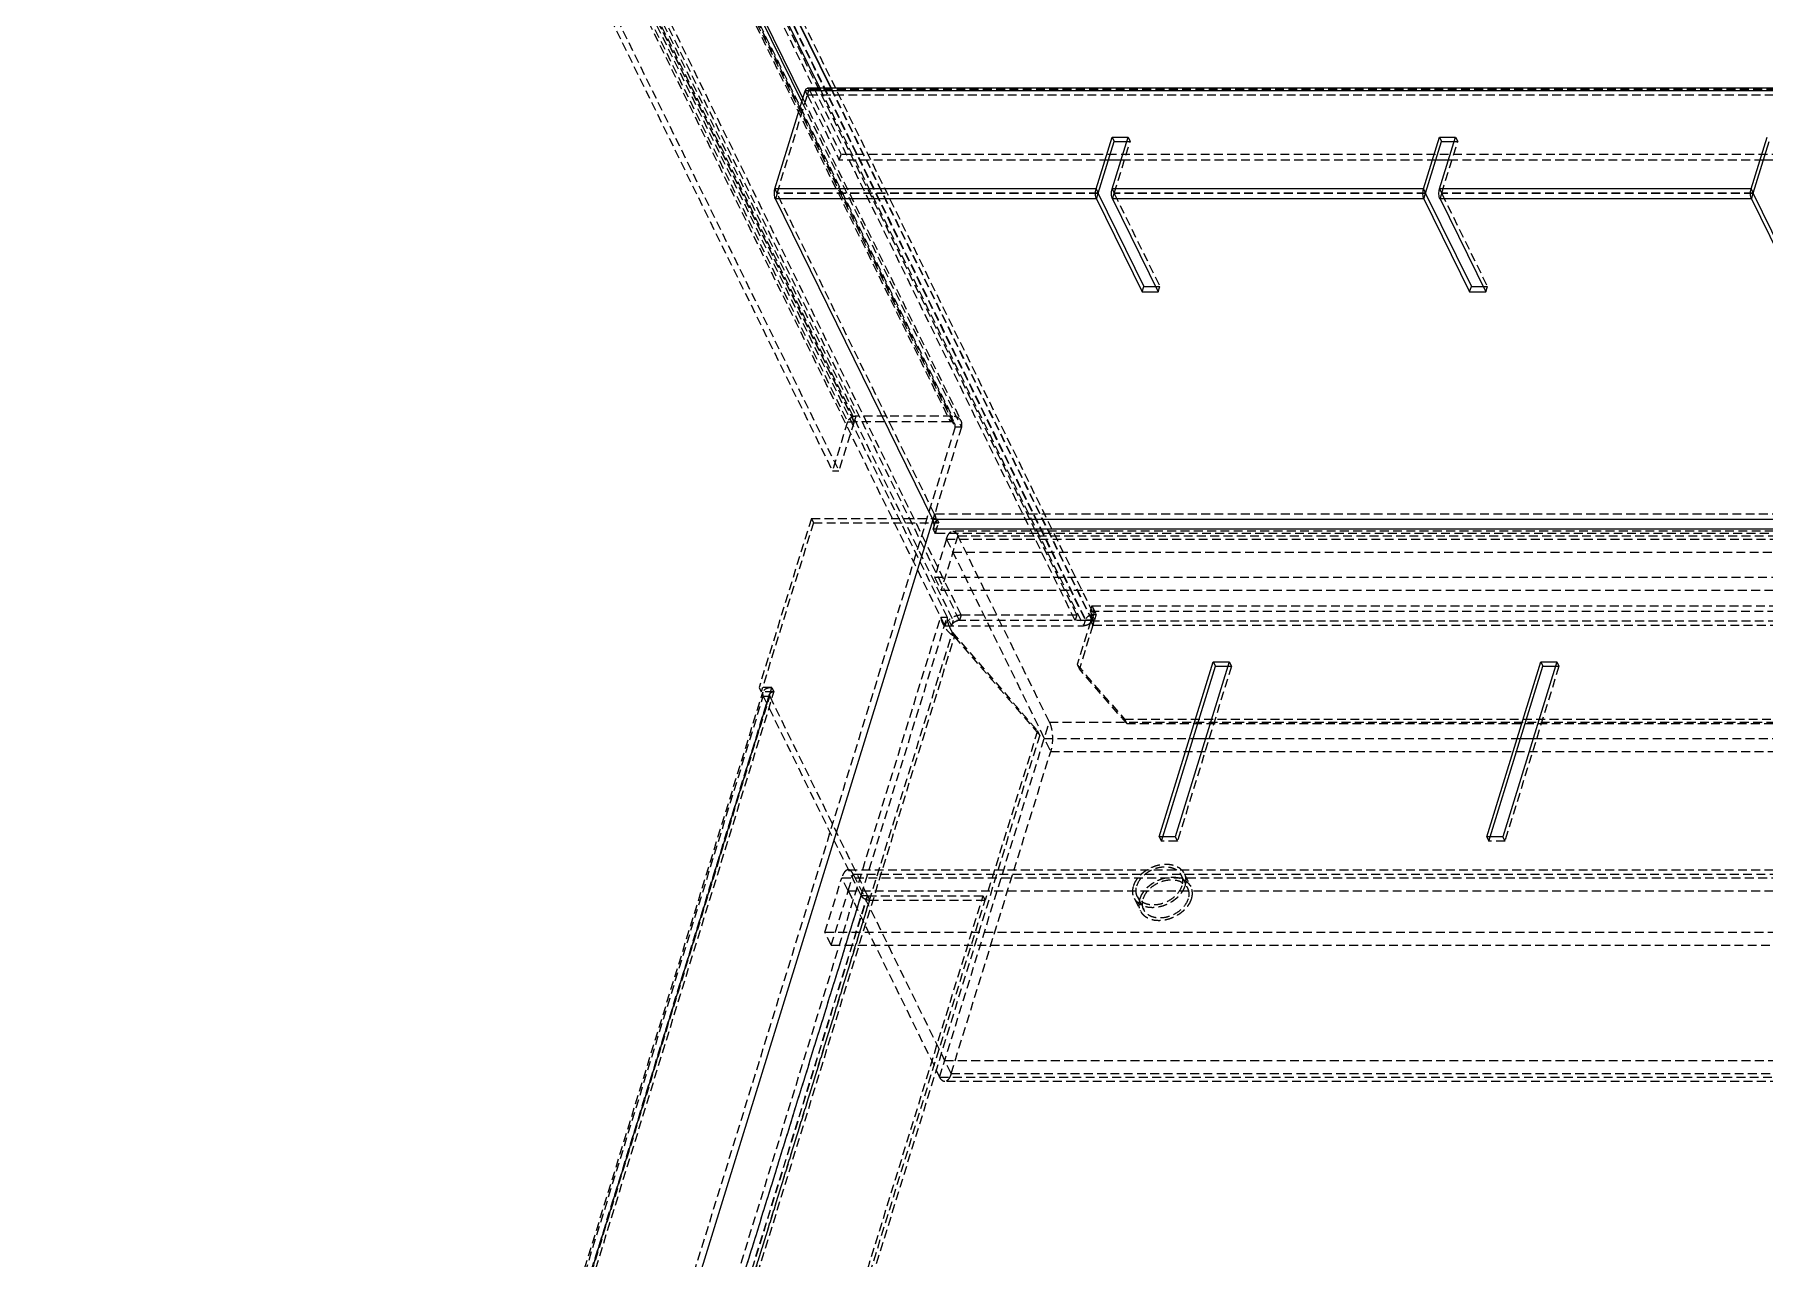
# Model space of a CAD drawing. Header units: millimetres. Extents: x 10653 to 40244, y 19163 to 29561.
# Drawn here: x 20114.7 to 20362.8, y 27021.9 to 27197.5 of the extents above; entities that cross this region are included whole.
import ezdxf

# ---------------------------------------------------------------- set-up
doc = ezdxf.new("R2010")
doc.units = ezdxf.units.MM
doc.linetypes.add('HIDDEN', pattern=[1.905, 1.27, -0.635])
doc.layers.add('02___PRT_ALL_AXES', color=7, linetype='Continuous')
doc.layers.add('DEFAULT_2', color=8, linetype='HIDDEN')

msp = doc.modelspace()

# ---------------------------------------------------------------- linework, layer by layer
at = {"color": 3, "linetype": 'Continuous'}
for p, q in [((20089.418, 27463.604), (20224.76, 27187.806)), ((20090.307, 27462.578), (20224.909, 27188.289)), ((20220.899, 27175.313), (20225.249, 27189.388)), ((20376.724, 27189.388), (20225.249, 27189.388)), ((20376.843, 27189.773), (20225.559, 27189.773)), ((20266.952, 27175.313), (20269.248, 27182.742)), ((20269.248, 27182.742), (20271.551, 27182.742)), ((20269.255, 27175.313), (20271.551, 27182.742)), ((20313.926, 27175.313), (20316.222, 27182.742)), ((20316.222, 27182.742), (20318.525, 27182.742)), ((20316.229, 27175.313), (20318.525, 27182.742)), ((20360.9, 27175.313), (20363.196, 27182.742)), ((20266.952, 27175.313), (20220.899, 27175.313)), ((20243.531, 27127.897), (20220.963, 27173.886)), ((20267.016, 27173.886), (20220.963, 27173.886)), ((20267.016, 27173.886), (20273.57, 27160.531)), ((20313.926, 27175.313), (20269.255, 27175.313)), ((20269.319, 27173.886), (20275.872, 27160.531)), ((20313.99, 27173.886), (20269.319, 27173.886)), ((20313.99, 27173.886), (20320.544, 27160.531)), ((20360.9, 27175.313), (20316.229, 27175.313)), ((20360.964, 27173.886), (20316.293, 27173.886)), ((20316.293, 27173.886), (20322.847, 27160.531)), ((20360.964, 27173.886), (20367.518, 27160.531)), ((20273.57, 27160.531), (20275.872, 27160.531)), ((20320.544, 27160.531), (20322.847, 27160.531)), ((20243.553, 27127.847), (20150.35, 26826.242)), ((20371.19, 27127.897), (20243.531, 27127.897)), ((20371.879, 27126.492), (20243.594, 27126.492)), ((20276.019, 27082.39), (20283.765, 27107.457)), ((20286.068, 27107.457), (20278.322, 27082.39)), ((20283.765, 27107.457), (20286.068, 27107.457)), ((20322.993, 27082.39), (20330.739, 27107.457)), ((20333.042, 27107.457), (20325.296, 27082.39)), ((20330.739, 27107.457), (20333.042, 27107.457)), ((20278.322, 27082.39), (20276.019, 27082.39)), ((20325.296, 27082.39), (20322.993, 27082.39))]:
    msp.add_line(p, q, dxfattribs=at)
at = {"color": 7, "linetype": 'Continuous'}
for p, q in [((20095.816, 27457.752), (20227.321, 27189.773)), ((20097.389, 27457.752), (20228.894, 27189.773)), ((20097.441, 27457.752), (20228.946, 27189.773)), ((20267.257, 27174.692), (20269.553, 27182.121)), ((20269.248, 27182.742), (20269.553, 27182.121)), ((20269.553, 27182.121), (20271.359, 27182.121)), ((20314.231, 27174.692), (20316.527, 27182.121)), ((20316.222, 27182.742), (20316.527, 27182.121)), ((20316.527, 27182.121), (20318.333, 27182.121)), ((20361.205, 27174.692), (20363.501, 27182.121)), ((20270.535, 27179.455), (20268.729, 27179.455)), ((20317.509, 27179.455), (20315.703, 27179.455)), ((20364.483, 27179.455), (20362.677, 27179.455)), ((20266.952, 27175.313), (20267.257, 27174.692)), ((20267.016, 27173.886), (20267.258, 27174.669)), ((20267.258, 27174.669), (20273.812, 27161.314)), ((20313.926, 27175.313), (20314.231, 27174.692)), ((20313.99, 27173.886), (20314.232, 27174.669)), ((20314.232, 27174.669), (20320.786, 27161.314)), ((20360.9, 27175.313), (20361.205, 27174.692)), ((20360.964, 27173.886), (20361.206, 27174.669)), ((20361.206, 27174.669), (20367.76, 27161.314)), ((20273.57, 27160.531), (20273.812, 27161.314)), ((20273.812, 27161.314), (20275.488, 27161.314)), ((20320.544, 27160.531), (20320.786, 27161.314)), ((20320.786, 27161.314), (20322.462, 27161.314)), ((20276.516, 27082.39), (20284.07, 27106.835)), ((20283.765, 27107.457), (20284.07, 27106.835)), ((20284.07, 27106.835), (20285.876, 27106.835)), ((20323.49, 27082.39), (20331.044, 27106.835)), ((20330.739, 27107.457), (20331.044, 27106.835)), ((20331.044, 27106.835), (20332.85, 27106.835)), ((20280.874, 27096.493), (20282.68, 27096.493)), ((20327.848, 27096.493), (20329.654, 27096.493))]:
    msp.add_line(p, q, dxfattribs=at)
at = {"color": 3, "linetype": 'Continuous'}
msp.add_arc((20242.712, 27127.495), 0.913, 23.69656, 26.1111, dxfattribs=at)
for points, knots in [([(20225.249, 27189.388), (20225.266, 27189.443), (20225.304, 27189.543), (20225.387, 27189.69), (20225.492, 27189.773), (20225.559, 27189.773)], [0, 0, 0, 0, 0.3360239, 0.6131333, 1, 1, 1, 1]), ([(20220.963, 27173.886), (20220.916, 27173.981), (20220.849, 27174.207), (20220.806, 27174.57), (20220.818, 27174.95), (20220.864, 27175.199), (20220.899, 27175.313)], [0, 0, 0, 0, 0.2189997, 0.4806613, 0.7526037, 1, 1, 1, 1]), ([(20267.016, 27173.886), (20266.969, 27173.981), (20266.902, 27174.207), (20266.859, 27174.57), (20266.871, 27174.95), (20266.917, 27175.199), (20266.952, 27175.313)], [0, 0, 0, 0, 0.2190059, 0.4806616, 0.7525968, 1, 1, 1, 1]), ([(20269.319, 27173.886), (20269.272, 27173.981), (20269.205, 27174.207), (20269.162, 27174.57), (20269.173, 27174.95), (20269.219, 27175.199), (20269.255, 27175.313)], [0, 0, 0, 0, 0.2190059, 0.4806616, 0.7525968, 1, 1, 1, 1]), ([(20313.99, 27173.886), (20313.944, 27173.981), (20313.876, 27174.207), (20313.833, 27174.57), (20313.845, 27174.95), (20313.891, 27175.199), (20313.926, 27175.313)], [0, 0, 0, 0, 0.2190059, 0.4806616, 0.7525968, 1, 1, 1, 1]), ([(20316.293, 27173.886), (20316.246, 27173.981), (20316.179, 27174.207), (20316.136, 27174.57), (20316.148, 27174.95), (20316.194, 27175.199), (20316.229, 27175.313)], [0, 0, 0, 0, 0.2190059, 0.4806616, 0.7525968, 1, 1, 1, 1]), ([(20360.964, 27173.886), (20360.918, 27173.981), (20360.85, 27174.207), (20360.808, 27174.57), (20360.819, 27174.95), (20360.865, 27175.199), (20360.9, 27175.313)], [0, 0, 0, 0, 0.2190059, 0.4806616, 0.7525968, 1, 1, 1, 1]), ([(20243.548, 27127.862), (20243.589, 27127.767), (20243.65, 27127.547), (20243.697, 27127.086), (20243.665, 27126.719), (20243.594, 27126.492)], [0, 0, 0, 0, 0.2242399, 0.4865708, 1, 1, 1, 1])]:
    msp.add_open_spline(points, degree=3, knots=knots, dxfattribs=at)
at = {"color": 7, "linetype": 'Continuous'}
for points in [[(20267.258, 27174.669), (20267.256, 27174.675), (20267.253, 27174.684), (20267.258, 27174.688)], [(20314.232, 27174.669), (20314.23, 27174.675), (20314.227, 27174.684), (20314.232, 27174.688)], [(20361.206, 27174.669), (20361.204, 27174.675), (20361.201, 27174.684), (20361.206, 27174.688)]]:
    msp.add_open_spline(points, degree=3, dxfattribs=at)
at = {"layer": '02___PRT_ALL_AXES', "color": 8, "linetype": 'HIDDEN'}
for p, q in [((20279.164, 27076.885), (20280.079, 27075.02)), ((20272.88, 27073.801), (20273.795, 27071.936))]:
    msp.add_line(p, q, dxfattribs=at)
for points, knots in [([(20272.798, 27075.343), (20272.994, 27075.975), (20273.66, 27076.849), (20274.83, 27077.616), (20275.858, 27078.001), (20276.903, 27078.13), (20277.873, 27077.989), (20278.678, 27077.578), (20279.046, 27077.127), (20279.164, 27076.885)], [0, 0, 0, 0, 0.2513426, 0.390672, 0.5304119, 0.6640714, 0.7868566, 0.8975457, 1, 1, 1, 1]), ([(20272.88, 27073.801), (20272.769, 27074.028), (20272.638, 27074.553), (20272.718, 27075.084), (20272.798, 27075.343)], [0, 0, 0, 0, 0.4825925, 1, 1, 1, 1]), ([(20279.246, 27075.343), (20279.051, 27074.711), (20278.384, 27073.837), (20277.214, 27073.07), (20276.186, 27072.685), (20275.141, 27072.556), (20274.171, 27072.697), (20273.367, 27073.108), (20272.999, 27073.559), (20272.88, 27073.801)], [0, 0, 0, 0, 0.2513426, 0.390672, 0.5304119, 0.6640714, 0.7868566, 0.8975457, 1, 1, 1, 1]), ([(20273.714, 27073.478), (20273.909, 27074.11), (20274.576, 27074.984), (20275.745, 27075.751), (20276.773, 27076.136), (20277.818, 27076.265), (20278.788, 27076.124), (20279.593, 27075.713), (20279.961, 27075.262), (20280.079, 27075.02)], [0, 0, 0, 0, 0.2513426, 0.390672, 0.5304119, 0.6640714, 0.7868566, 0.8975457, 1, 1, 1, 1]), ([(20279.164, 27076.885), (20279.276, 27076.657), (20279.406, 27076.132), (20279.326, 27075.602), (20279.246, 27075.343)], [0, 0, 0, 0, 0.4825925, 1, 1, 1, 1]), ([(20280.079, 27075.02), (20280.191, 27074.793), (20280.321, 27074.268), (20280.241, 27073.737), (20280.161, 27073.478)], [0, 0, 0, 0, 0.4825925, 1, 1, 1, 1]), ([(20273.795, 27071.936), (20273.684, 27072.163), (20273.553, 27072.689), (20273.633, 27073.219), (20273.714, 27073.478)], [0, 0, 0, 0, 0.4825925, 1, 1, 1, 1]), ([(20280.161, 27073.478), (20279.966, 27072.846), (20279.299, 27071.972), (20278.129, 27071.205), (20277.102, 27070.82), (20276.056, 27070.691), (20275.086, 27070.832), (20274.282, 27071.243), (20273.914, 27071.694), (20273.795, 27071.936)], [0, 0, 0, 0, 0.2513426, 0.390672, 0.5304119, 0.6640714, 0.7868566, 0.8975457, 1, 1, 1, 1])]:
    msp.add_open_spline(points, degree=3, knots=knots, dxfattribs=at)
at = {"layer": 'DEFAULT_2', "color": 8, "linetype": 'HIDDEN'}
for p, q in [((20069.529, 27473.961), (20246.453, 27113.428)), ((20247.374, 27113.428), (20070.45, 27473.961)), ((20247.616, 27114.211), (20070.692, 27474.745)), ((20263.953, 27113.428), (20087.029, 27473.961)), ((20264.196, 27114.211), (20087.656, 27473.961)), ((20088.488, 27473.961), (20265.412, 27113.428)), ((20088.507, 27473.974), (20265.431, 27113.44)), ((20088.527, 27474.04), (20265.451, 27113.506)), ((20089.69, 27474.823), (20266.614, 27114.289)), ((20245.29, 27112.644), (20068.943, 27472.003)), ((20070.255, 27470.114), (20231.317, 27141.904)), ((20070.489, 27470.729), (20246.211, 27112.644)), ((20071.378, 27469.704), (20232.238, 27141.904)), ((20071.447, 27470.917), (20232.51, 27142.707)), ((20071.467, 27469.601), (20232.268, 27141.923)), ((20085.24, 27470.917), (20246.302, 27142.707)), ((20085.563, 27468.982), (20246.06, 27141.923)), ((20085.654, 27469.791), (20246.716, 27141.58)), ((20085.677, 27469.35), (20246.739, 27141.14)), ((20068.083, 27463.083), (20229.145, 27134.873)), ((20069.004, 27463.083), (20230.066, 27134.873)), ((20221.204, 27174.692), (20225.554, 27188.767)), ((20225.554, 27188.767), (20225.249, 27189.388)), ((20602.276, 27188.769), (20225.554, 27188.767)), ((20225.562, 27188.769), (20225.804, 27189.552)), ((20225.562, 27188.769), (20230.133, 27179.455)), ((20225.804, 27189.552), (20230.375, 27180.238)), ((20602.518, 27189.552), (20225.804, 27189.552)), ((20227.321, 27189.773), (20265.17, 27112.644)), ((20228.894, 27189.773), (20266.352, 27113.44)), ((20228.946, 27189.773), (20266.372, 27113.506)), ((20224.76, 27187.806), (20247.66, 27141.14)), ((20224.909, 27188.289), (20247.614, 27142.021)), ((20269.56, 27174.692), (20271.856, 27182.121)), ((20271.359, 27182.121), (20271.856, 27182.121)), ((20271.551, 27182.742), (20271.856, 27182.121)), ((20316.534, 27174.692), (20318.83, 27182.121)), ((20318.333, 27182.121), (20318.83, 27182.121)), ((20318.525, 27182.742), (20318.83, 27182.121)), ((20230.133, 27179.455), (20230.375, 27180.238)), ((20268.729, 27179.455), (20230.133, 27179.455)), ((20607.089, 27180.238), (20230.375, 27180.238)), ((20315.703, 27179.455), (20270.535, 27179.455)), ((20362.677, 27179.455), (20317.509, 27179.455)), ((20221.204, 27174.692), (20220.899, 27175.313)), ((20221.205, 27174.669), (20220.963, 27173.886)), ((20267.257, 27174.692), (20221.204, 27174.692)), ((20243.773, 27128.68), (20221.205, 27174.669)), ((20267.258, 27174.669), (20221.205, 27174.669)), ((20269.255, 27175.313), (20269.56, 27174.692)), ((20269.319, 27173.886), (20269.561, 27174.669)), ((20314.231, 27174.692), (20269.56, 27174.692)), ((20269.561, 27174.669), (20276.114, 27161.314)), ((20314.232, 27174.669), (20269.561, 27174.669)), ((20316.229, 27175.313), (20316.534, 27174.692)), ((20316.293, 27173.886), (20316.535, 27174.669)), ((20361.205, 27174.692), (20316.534, 27174.692)), ((20361.206, 27174.669), (20316.535, 27174.669)), ((20316.535, 27174.669), (20323.089, 27161.314)), ((20275.488, 27161.314), (20276.114, 27161.314)), ((20275.872, 27160.531), (20276.114, 27161.314)), ((20322.462, 27161.314), (20323.089, 27161.314)), ((20322.847, 27160.531), (20323.089, 27161.314)), ((20231.317, 27141.904), (20229.145, 27134.873)), ((20232.238, 27141.904), (20230.066, 27134.873)), ((20231.317, 27141.904), (20232.238, 27141.904)), ((20232.51, 27142.707), (20232.268, 27141.923)), ((20246.06, 27141.923), (20232.268, 27141.923)), ((20246.302, 27142.707), (20232.51, 27142.707)), ((20246.302, 27142.707), (20246.06, 27141.923)), ((20246.739, 27141.14), (20149.429, 26826.242)), ((20247.66, 27141.14), (20243.553, 27127.847)), ((20247.66, 27141.14), (20246.739, 27141.14)), ((20229.145, 27134.873), (20230.066, 27134.873)), ((20226.118, 27128.058), (20218.614, 27103.775)), ((20226.423, 27127.437), (20218.919, 27103.154)), ((20226.118, 27128.058), (20226.423, 27127.437)), ((20226.118, 27128.058), (20244.078, 27128.058)), ((20226.423, 27127.437), (20244.384, 27127.437)), ((20243.773, 27128.68), (20243.531, 27127.897)), ((20243.806, 27128.61), (20243.548, 27127.862)), ((20243.594, 27126.492), (20244.078, 27128.058)), ((20620.487, 27128.68), (20243.773, 27128.68)), ((20243.899, 27125.87), (20244.384, 27127.437)), ((20244.078, 27128.058), (20244.384, 27127.437)), ((20243.594, 27126.492), (20243.899, 27125.87)), ((20245.499, 27125.087), (20243.805, 27119.603)), ((20620.613, 27125.87), (20243.899, 27125.87)), ((20247.141, 27125.572), (20244.72, 27117.739)), ((20245.499, 27125.087), (20260.447, 27094.628)), ((20245.499, 27125.087), (20618.529, 27125.087)), ((20619.444, 27126.222), (20246.415, 27126.222)), ((20260.258, 27098.843), (20247.141, 27125.572)), ((20247.141, 27125.572), (20620.17, 27125.572)), ((20246.415, 27123.222), (20619.444, 27123.222)), ((20243.805, 27119.603), (20244.72, 27117.739)), ((20243.805, 27119.603), (20616.835, 27119.603)), ((20244.72, 27117.739), (20617.75, 27117.739)), ((20247.616, 27114.211), (20247.374, 27113.428)), ((20247.616, 27114.211), (20264.196, 27114.211)), ((20264.196, 27114.211), (20263.953, 27113.428)), ((20266.373, 27115.533), (20266.131, 27114.749)), ((20266.131, 27114.749), (20266.741, 27113.506)), ((20266.131, 27114.749), (20638.239, 27114.749)), ((20266.614, 27114.289), (20266.352, 27113.44)), ((20266.373, 27115.533), (20266.983, 27114.289)), ((20266.373, 27115.533), (20638.481, 27115.533)), ((20266.614, 27114.289), (20266.983, 27114.289)), ((20266.983, 27114.289), (20266.741, 27113.506)), ((20143.496, 26786.457), (20244.68, 27113.888)), ((20144.417, 26786.457), (20245.601, 27113.888)), ((20146.128, 26787.402), (20246.343, 27111.699)), ((20244.68, 27113.888), (20245.601, 27113.888)), ((20245.29, 27112.644), (20265.17, 27112.644)), ((20246.453, 27113.428), (20246.211, 27112.644)), ((20246.565, 27111.133), (20246.31, 27111.754)), ((20246.343, 27111.699), (20258.565, 27097.599)), ((20246.648, 27111.078), (20246.343, 27111.699)), ((20265.412, 27113.428), (20246.453, 27113.428)), ((20266.194, 27113.344), (20264.257, 27107.078)), ((20266.499, 27112.723), (20264.562, 27106.456)), ((20265.412, 27113.428), (20265.17, 27112.644)), ((20265.451, 27113.506), (20265.431, 27113.44)), ((20265.431, 27113.44), (20266.352, 27113.44)), ((20265.451, 27113.506), (20266.741, 27113.506)), ((20266.499, 27112.723), (20266.194, 27113.344)), ((20266.194, 27113.344), (20638.302, 27113.344)), ((20266.524, 27112.809), (20266.206, 27113.388)), ((20266.499, 27112.723), (20638.607, 27112.723)), ((20146.433, 26786.78), (20246.648, 27111.078)), ((20246.648, 27111.078), (20258.87, 27096.978)), ((20264.257, 27107.078), (20271.047, 27099.244)), ((20264.257, 27107.078), (20264.562, 27106.456)), ((20286.373, 27106.835), (20278.627, 27081.769)), ((20285.876, 27106.835), (20286.373, 27106.835)), ((20286.068, 27107.457), (20286.373, 27106.835)), ((20333.347, 27106.835), (20325.601, 27081.769)), ((20332.85, 27106.835), (20333.347, 27106.835)), ((20333.042, 27107.457), (20333.347, 27106.835)), ((20271.352, 27098.623), (20264.562, 27106.456)), ((20142.42, 26854.808), (20219.155, 27103.122)), ((20142.489, 26854.217), (20219.224, 27102.532)), ((20143.376, 26854.513), (20220.111, 27102.827)), ((20143.41, 26854.217), (20220.145, 27102.532)), ((20143.721, 26855.461), (20220.456, 27103.775)), ((20144.026, 26854.839), (20220.761, 27103.154)), ((20218.614, 27103.775), (20218.919, 27103.154)), ((20220.456, 27103.775), (20218.614, 27103.775)), ((20220.761, 27103.154), (20218.919, 27103.154)), ((20219.193, 27102.599), (20220.13, 27102.566)), ((20219.224, 27102.532), (20233.248, 27073.953)), ((20219.224, 27102.532), (20220.145, 27102.532)), ((20220.145, 27102.532), (20234.169, 27073.953)), ((20220.456, 27103.775), (20220.761, 27103.154)), ((20271.047, 27099.244), (20624.735, 27099.244)), ((20271.047, 27099.244), (20271.352, 27098.623)), ((20258.87, 27096.978), (20167.369, 26800.88)), ((20244.523, 27047.926), (20260.258, 27098.843)), ((20258.565, 27097.599), (20251.061, 27073.316)), ((20258.87, 27096.978), (20258.565, 27097.599)), ((20260.258, 27098.843), (20633.287, 27098.843)), ((20271.352, 27098.623), (20625.04, 27098.623)), ((20246.165, 27048.412), (20260.447, 27094.628)), ((20259.531, 27096.493), (20280.874, 27096.493)), ((20260.447, 27094.628), (20633.476, 27094.628)), ((20282.68, 27096.493), (20327.848, 27096.493)), ((20329.654, 27096.493), (20374.822, 27096.493)), ((20276.019, 27082.39), (20276.324, 27081.769)), ((20276.324, 27081.769), (20276.516, 27082.39)), ((20278.322, 27082.39), (20278.627, 27081.769)), ((20322.993, 27082.39), (20323.298, 27081.769)), ((20323.298, 27081.769), (20323.49, 27082.39)), ((20325.296, 27082.39), (20325.601, 27081.769)), ((20278.627, 27081.769), (20276.324, 27081.769)), ((20325.601, 27081.769), (20323.298, 27081.769)), ((20231.406, 27077.656), (20604.436, 27077.656)), ((20231.406, 27074.656), (20232.133, 27077.006)), ((20232.133, 27077.006), (20246.165, 27048.412)), ((20232.133, 27077.006), (20605.162, 27077.006)), ((20279.613, 27077.105), (20280.528, 27075.24)), ((20228.071, 27068.687), (20230.491, 27076.52)), ((20228.986, 27066.822), (20231.406, 27074.656)), ((20231.406, 27074.656), (20230.491, 27076.52)), ((20230.491, 27076.52), (20603.521, 27076.52)), ((20231.406, 27074.656), (20244.523, 27047.926)), ((20231.406, 27074.656), (20604.436, 27074.656)), ((20156.513, 26825.639), (20233.248, 27073.953)), ((20157.434, 26825.639), (20234.169, 27073.953)), ((20157.465, 26825.623), (20234.2, 27073.938)), ((20157.77, 26825.002), (20234.505, 27073.316)), ((20174.021, 26825.623), (20250.756, 27073.938)), ((20174.326, 26825.002), (20251.061, 27073.316)), ((20233.248, 27073.953), (20234.169, 27073.953)), ((20234.2, 27073.938), (20250.756, 27073.938)), ((20234.505, 27073.316), (20234.2, 27073.938)), ((20234.505, 27073.316), (20251.061, 27073.316)), ((20251.061, 27073.316), (20250.756, 27073.938)), ((20272.431, 27073.581), (20273.346, 27071.716)), ((20228.986, 27066.822), (20228.071, 27068.687)), ((20228.071, 27068.687), (20601.1, 27068.687)), ((20228.986, 27066.822), (20602.016, 27066.822)), ((20245.249, 27050.276), (20618.279, 27050.276)), ((20244.523, 27047.926), (20617.553, 27047.926)), ((20618.279, 27047.276), (20245.249, 27047.276)), ((20246.165, 27048.412), (20619.194, 27048.412))]:
    msp.add_line(p, q, dxfattribs=at)
for centre, radius, start, end in [((20242.134, 27127.876), 1.826, 23.69656, 26.1111), ((20260.464, 27120.378), 16.575, 211.35629, 211.577), ((20265.272, 27113.865), 1.17, 315.31845, 321.42512), ((20264.775, 27113.783), 1.485, 342.84149, 344.58143), ((20264.06, 27113.936), 2.217, 350.00074, 354.66881), ((20263.66, 27113.599), 2.971, 342.84149, 344.58143), ((20249.254, 27115.086), 4.781, 235.76744, 236.96517), ((20220.216, 27103.02), 1.106, 202.33392, 206.16829), ((20220.641, 27102.776), 0.553, 202.33392, 206.16829)]:
    msp.add_arc(centre, radius, start, end, dxfattribs=at)
for points, knots in [([(20225.554, 27188.767), (20225.554, 27188.768), (20225.555, 27188.77), (20225.557, 27188.773), (20225.558, 27188.773)], [0, 0, 0, 0, 0.5803685, 1, 1, 1, 1]), ([(20225.558, 27188.773), (20225.558, 27188.774), (20225.561, 27188.772), (20225.56, 27188.769), (20225.56, 27188.768)], [0, 0, 0, 0, 0.2761712, 1, 1, 1, 1]), ([(20225.559, 27189.773), (20225.581, 27189.773), (20225.695, 27189.745), (20225.764, 27189.634), (20225.804, 27189.552)], [0, 0, 0, 0, 0.1981464, 1, 1, 1, 1]), ([(20232.51, 27142.707), (20232.251, 27142.707), (20231.748, 27142.542), (20231.389, 27142.135), (20231.317, 27141.904)], [0, 0, 0, 0, 0.5169818, 1, 1, 1, 1]), ([(20246.716, 27141.58), (20246.664, 27141.687), (20246.462, 27141.877), (20246.198, 27141.923), (20246.06, 27141.923)], [0, 0, 0, 0, 0.463657, 1, 1, 1, 1]), ([(20247.614, 27142.021), (20247.562, 27142.126), (20247.417, 27142.326), (20246.99, 27142.628), (20246.578, 27142.707), (20246.302, 27142.707)], [0, 0, 0, 0, 0.2277278, 0.4668387, 1, 1, 1, 1]), ([(20246.739, 27141.14), (20246.762, 27141.214), (20246.785, 27141.365), (20246.748, 27141.516), (20246.716, 27141.58)], [0, 0, 0, 0, 0.5174137, 1, 1, 1, 1]), ([(20247.66, 27141.14), (20247.706, 27141.288), (20247.752, 27141.591), (20247.678, 27141.891), (20247.614, 27142.021)], [0, 0, 0, 0, 0.5174137, 1, 1, 1, 1]), ([(20243.806, 27128.61), (20243.889, 27128.42), (20244.01, 27127.981), (20244.083, 27127.282), (20244.056, 27126.559), (20243.967, 27126.087), (20243.899, 27125.87)], [0, 0, 0, 0, 0.2238686, 0.485765, 0.7551919, 1, 1, 1, 1]), ([(20245.499, 27125.087), (20245.55, 27125.25), (20245.659, 27125.543), (20245.874, 27125.909), (20246.122, 27126.155), (20246.324, 27126.222), (20246.414, 27126.222)], [0, 0, 0, 0, 0.3326352, 0.6071132, 0.8236103, 1, 1, 1, 1]), ([(20246.414, 27126.222), (20246.481, 27126.222), (20246.624, 27126.189), (20246.818, 27126.053), (20246.995, 27125.841), (20247.093, 27125.668), (20247.141, 27125.572)], [0, 0, 0, 0, 0.1954233, 0.4178589, 0.6842395, 1, 1, 1, 1]), ([(20245.29, 27112.644), (20245.43, 27113.095), (20245.965, 27113.696), (20246.852, 27114.122), (20247.366, 27114.211), (20247.616, 27114.211)], [0, 0, 0, 0, 0.4803696, 0.7451077, 1, 1, 1, 1]), ([(20266.614, 27114.289), (20266.362, 27114.289), (20265.872, 27114.129), (20265.521, 27113.732), (20265.451, 27113.506)], [0, 0, 0, 0, 0.5169818, 1, 1, 1, 1]), ([(20266.131, 27114.749), (20266.201, 27114.607), (20266.278, 27114.263), (20266.285, 27113.916), (20266.267, 27113.73)], [0, 0, 0, 0, 0.4587715, 1, 1, 1, 1]), ([(20266.373, 27115.533), (20266.461, 27115.352), (20266.591, 27114.926), (20266.678, 27114.238), (20266.665, 27113.513), (20266.586, 27113.033), (20266.524, 27112.809)], [0, 0, 0, 0, 0.2174344, 0.4769095, 0.7486085, 1, 1, 1, 1]), ([(20244.68, 27113.888), (20244.758, 27113.308), (20245.153, 27112.473), (20245.915, 27111.629), (20246.349, 27111.28), (20246.565, 27111.133)], [0, 0, 0, 0, 0.5139376, 0.7698796, 1, 1, 1, 1]), ([(20245.601, 27113.888), (20245.601, 27113.767), (20245.63, 27113.295), (20245.768, 27112.834), (20245.908, 27112.512)], [0, 0, 0, 0, 0.2551651, 1, 1, 1, 1]), ([(20245.908, 27112.512), (20245.938, 27112.441), (20246.059, 27112.181), (20246.201, 27111.932), (20246.31, 27111.754)], [0, 0, 0, 0, 0.2695072, 1, 1, 1, 1]), ([(20246.211, 27112.644), (20246.281, 27112.87), (20246.631, 27113.267), (20247.122, 27113.428), (20247.374, 27113.428)], [0, 0, 0, 0, 0.4830182, 1, 1, 1, 1]), ([(20266.104, 27113.042), (20266.043, 27112.981), (20265.778, 27112.763), (20265.427, 27112.644), (20265.17, 27112.644)], [0, 0, 0, 0, 0.251651, 1, 1, 1, 1]), ([(20219.155, 27103.122), (20219.13, 27103.041), (20219.112, 27102.86), (20219.158, 27102.685), (20219.193, 27102.599)], [0, 0, 0, 0, 0.4786333, 1, 1, 1, 1]), ([(20220.456, 27103.775), (20220.299, 27103.775), (20220.004, 27103.75), (20219.608, 27103.626), (20219.306, 27103.419), (20219.186, 27103.222), (20219.155, 27103.122)], [0, 0, 0, 0, 0.3038262, 0.5699273, 0.7977683, 1, 1, 1, 1]), ([(20220.111, 27102.827), (20220.104, 27102.807), (20220.086, 27102.72), (20220.104, 27102.628), (20220.13, 27102.566)], [0, 0, 0, 0, 0.2382584, 1, 1, 1, 1]), ([(20220.761, 27103.154), (20220.683, 27103.154), (20220.535, 27103.141), (20220.337, 27103.079), (20220.186, 27102.975), (20220.126, 27102.877), (20220.111, 27102.827)], [0, 0, 0, 0, 0.3038262, 0.5699273, 0.7977683, 1, 1, 1, 1]), ([(20260.258, 27098.843), (20260.396, 27098.561), (20260.595, 27097.895), (20260.721, 27096.822), (20260.687, 27095.702), (20260.551, 27094.966), (20260.447, 27094.628)], [0, 0, 0, 0, 0.2190181, 0.4806612, 0.7525838, 1, 1, 1, 1]), ([(20231.409, 27077.656), (20231.318, 27077.657), (20231.115, 27077.591), (20230.867, 27077.343), (20230.652, 27076.976), (20230.542, 27076.683), (20230.491, 27076.52)], [0, 0, 0, 0, 0.1762443, 0.3932125, 0.6689215, 1, 1, 1, 1]), ([(20232.133, 27077.006), (20232.086, 27077.101), (20231.967, 27077.306), (20231.741, 27077.565), (20231.511, 27077.655), (20231.409, 27077.656)], [0, 0, 0, 0, 0.3146724, 0.6984164, 1, 1, 1, 1]), ([(20272.338, 27075.343), (20272.381, 27075.444), (20272.445, 27075.596), (20272.521, 27075.774), (20272.558, 27075.863), (20272.581, 27075.913), (20272.594, 27075.952), (20272.621, 27075.988), (20272.652, 27076.037), (20272.71, 27076.122), (20272.791, 27076.244), (20272.871, 27076.366), (20272.937, 27076.463), (20272.981, 27076.539), (20273.049, 27076.604), (20273.131, 27076.695), (20273.237, 27076.807), (20273.342, 27076.92), (20273.427, 27077.009), (20273.485, 27077.079), (20273.567, 27077.136), (20273.667, 27077.218), (20273.796, 27077.317), (20273.923, 27077.418), (20274.026, 27077.497), (20274.099, 27077.562), (20274.187, 27077.606), (20274.298, 27077.672), (20274.44, 27077.752), (20274.58, 27077.834), (20274.693, 27077.897), (20274.776, 27077.95), (20274.868, 27077.982), (20274.988, 27078.031), (20275.139, 27078.091), (20275.289, 27078.152), (20275.41, 27078.198), (20275.499, 27078.24), (20275.593, 27078.257), (20275.717, 27078.288), (20275.872, 27078.325), (20276.026, 27078.363), (20276.15, 27078.391), (20276.243, 27078.419), (20276.337, 27078.421), (20276.461, 27078.433), (20276.617, 27078.445), (20276.772, 27078.458), (20276.882, 27078.467), (20276.943, 27078.472), (20276.991, 27078.478), (20277.034, 27078.472), (20277.092, 27078.468), (20277.194, 27078.459), (20277.339, 27078.446), (20277.484, 27078.434), (20277.586, 27078.426), (20277.644, 27078.42), (20277.689, 27078.419), (20277.727, 27078.405), (20277.78, 27078.391), (20277.872, 27078.365), (20278.005, 27078.328), (20278.136, 27078.291), (20278.229, 27078.266), (20278.281, 27078.25), (20278.323, 27078.242), (20278.355, 27078.221), (20278.401, 27078.198), (20278.48, 27078.156), (20278.594, 27078.096), (20278.708, 27078.036), (20278.788, 27077.995), (20278.833, 27077.97), (20278.869, 27077.955), (20278.895, 27077.928), (20278.933, 27077.895), (20278.997, 27077.837), (20279.09, 27077.756), (20279.182, 27077.673), (20279.247, 27077.616), (20279.284, 27077.583), (20279.314, 27077.56), (20279.331, 27077.529), (20279.358, 27077.49), (20279.402, 27077.42), (20279.467, 27077.322), (20279.532, 27077.224), (20279.577, 27077.155), (20279.602, 27077.115), (20279.625, 27077.087), (20279.632, 27077.052), (20279.648, 27077.007), (20279.673, 27076.929), (20279.709, 27076.817), (20279.745, 27076.704), (20279.771, 27076.626), (20279.784, 27076.58), (20279.798, 27076.548), (20279.797, 27076.51), (20279.8, 27076.462), (20279.804, 27076.376), (20279.811, 27076.255), (20279.816, 27076.133), (20279.821, 27076.048), (20279.823, 27075.999), (20279.828, 27075.963), (20279.817, 27075.923), (20279.808, 27075.872), (20279.79, 27075.781), (20279.766, 27075.653), (20279.736, 27075.498), (20279.716, 27075.394), (20279.706, 27075.343)], [0, 0, 0, 0, 0.03125, 0.046875, 0.0546875, 0.0585938, 0.0625, 0.0664062, 0.0703125, 0.078125, 0.09375, 0.109375, 0.1171875, 0.125, 0.1328125, 0.140625, 0.15625, 0.171875, 0.1796875, 0.1875, 0.1953125, 0.203125, 0.21875, 0.234375, 0.2421875, 0.25, 0.2578125, 0.265625, 0.28125, 0.296875, 0.3046875, 0.3125, 0.3203125, 0.328125, 0.34375, 0.359375, 0.3671875, 0.375, 0.3828125, 0.390625, 0.40625, 0.421875, 0.4296875, 0.4375, 0.4453125, 0.453125, 0.46875, 0.484375, 0.4921875, 0.4960938, 0.5, 0.5039062, 0.5078125, 0.515625, 0.53125, 0.546875, 0.5546875, 0.5585938, 0.5625, 0.5664062, 0.5703125, 0.578125, 0.59375, 0.609375, 0.6171875, 0.6210938, 0.625, 0.6289062, 0.6328125, 0.640625, 0.65625, 0.671875, 0.6796875, 0.6835938, 0.6875, 0.6914062, 0.6953125, 0.703125, 0.71875, 0.734375, 0.7421875, 0.7460938, 0.75, 0.7539062, 0.7578125, 0.765625, 0.78125, 0.796875, 0.8046875, 0.8085938, 0.8125, 0.8164062, 0.8203125, 0.828125, 0.84375, 0.859375, 0.8671875, 0.8710938, 0.875, 0.8789062, 0.8828125, 0.890625, 0.90625, 0.921875, 0.9296875, 0.9335938, 0.9375, 0.9414062, 0.9453125, 0.953125, 0.96875, 0.984375, 1, 1, 1, 1]), ([(20279.706, 27075.343), (20279.663, 27075.241), (20279.599, 27075.089), (20279.523, 27074.912), (20279.486, 27074.823), (20279.464, 27074.772), (20279.45, 27074.734), (20279.423, 27074.698), (20279.392, 27074.649), (20279.335, 27074.564), (20279.254, 27074.442), (20279.173, 27074.319), (20279.107, 27074.222), (20279.064, 27074.147), (20278.995, 27074.082), (20278.913, 27073.991), (20278.807, 27073.879), (20278.703, 27073.766), (20278.617, 27073.677), (20278.559, 27073.607), (20278.477, 27073.549), (20278.377, 27073.468), (20278.248, 27073.368), (20278.122, 27073.267), (20278.019, 27073.188), (20277.945, 27073.124), (20277.858, 27073.08), (20277.746, 27073.014), (20277.605, 27072.934), (20277.464, 27072.852), (20277.351, 27072.789), (20277.269, 27072.736), (20277.176, 27072.704), (20277.056, 27072.654), (20276.905, 27072.595), (20276.755, 27072.534), (20276.634, 27072.487), (20276.545, 27072.446), (20276.451, 27072.429), (20276.327, 27072.397), (20276.173, 27072.361), (20276.018, 27072.323), (20275.894, 27072.295), (20275.801, 27072.267), (20275.708, 27072.265), (20275.583, 27072.253), (20275.427, 27072.241), (20275.272, 27072.228), (20275.163, 27072.218), (20275.101, 27072.214), (20275.053, 27072.207), (20275.011, 27072.214), (20274.952, 27072.218), (20274.851, 27072.227), (20274.705, 27072.239), (20274.56, 27072.252), (20274.458, 27072.26), (20274.401, 27072.266), (20274.356, 27072.267), (20274.317, 27072.281), (20274.264, 27072.295), (20274.172, 27072.321), (20274.04, 27072.357), (20273.908, 27072.395), (20273.815, 27072.42), (20273.763, 27072.435), (20273.721, 27072.444), (20273.689, 27072.464), (20273.643, 27072.488), (20273.564, 27072.53), (20273.45, 27072.589), (20273.336, 27072.65), (20273.256, 27072.691), (20273.211, 27072.716), (20273.175, 27072.731), (20273.15, 27072.758), (20273.112, 27072.79), (20273.047, 27072.848), (20272.954, 27072.93), (20272.862, 27073.012), (20272.797, 27073.07), (20272.761, 27073.103), (20272.73, 27073.126), (20272.714, 27073.157), (20272.687, 27073.196), (20272.642, 27073.265), (20272.577, 27073.363), (20272.513, 27073.462), (20272.467, 27073.531), (20272.442, 27073.571), (20272.419, 27073.599), (20272.412, 27073.634), (20272.396, 27073.678), (20272.372, 27073.757), (20272.335, 27073.869), (20272.3, 27073.982), (20272.274, 27074.06), (20272.26, 27074.105), (20272.246, 27074.138), (20272.248, 27074.176), (20272.244, 27074.224), (20272.24, 27074.309), (20272.234, 27074.431), (20272.228, 27074.553), (20272.223, 27074.638), (20272.222, 27074.687), (20272.217, 27074.723), (20272.227, 27074.762), (20272.236, 27074.814), (20272.254, 27074.904), (20272.278, 27075.033), (20272.308, 27075.188), (20272.328, 27075.291), (20272.338, 27075.343)], [0, 0, 0, 0, 0.03125, 0.046875, 0.0546875, 0.0585938, 0.0625, 0.0664062, 0.0703125, 0.078125, 0.09375, 0.109375, 0.1171875, 0.125, 0.1328125, 0.140625, 0.15625, 0.171875, 0.1796875, 0.1875, 0.1953125, 0.203125, 0.21875, 0.234375, 0.2421875, 0.25, 0.2578125, 0.265625, 0.28125, 0.296875, 0.3046875, 0.3125, 0.3203125, 0.328125, 0.34375, 0.359375, 0.3671875, 0.375, 0.3828125, 0.390625, 0.40625, 0.421875, 0.4296875, 0.4375, 0.4453125, 0.453125, 0.46875, 0.484375, 0.4921875, 0.4960938, 0.5, 0.5039062, 0.5078125, 0.515625, 0.53125, 0.546875, 0.5546875, 0.5585938, 0.5625, 0.5664062, 0.5703125, 0.578125, 0.59375, 0.609375, 0.6171875, 0.6210938, 0.625, 0.6289062, 0.6328125, 0.640625, 0.65625, 0.671875, 0.6796875, 0.6835938, 0.6875, 0.6914062, 0.6953125, 0.703125, 0.71875, 0.734375, 0.7421875, 0.7460938, 0.75, 0.7539062, 0.7578125, 0.765625, 0.78125, 0.796875, 0.8046875, 0.8085938, 0.8125, 0.8164062, 0.8203125, 0.828125, 0.84375, 0.859375, 0.8671875, 0.8710938, 0.875, 0.8789062, 0.8828125, 0.890625, 0.90625, 0.921875, 0.9296875, 0.9335938, 0.9375, 0.9414062, 0.9453125, 0.953125, 0.96875, 0.984375, 1, 1, 1, 1]), ([(20273.253, 27073.478), (20273.296, 27073.579), (20273.36, 27073.732), (20273.436, 27073.909), (20273.473, 27073.998), (20273.496, 27074.048), (20273.509, 27074.087), (20273.536, 27074.123), (20273.568, 27074.172), (20273.625, 27074.257), (20273.706, 27074.379), (20273.786, 27074.502), (20273.852, 27074.598), (20273.896, 27074.674), (20273.964, 27074.739), (20274.046, 27074.83), (20274.153, 27074.942), (20274.257, 27075.055), (20274.342, 27075.144), (20274.401, 27075.214), (20274.482, 27075.272), (20274.582, 27075.353), (20274.711, 27075.453), (20274.838, 27075.554), (20274.941, 27075.633), (20275.014, 27075.697), (20275.102, 27075.741), (20275.213, 27075.807), (20275.355, 27075.887), (20275.495, 27075.969), (20275.608, 27076.032), (20275.691, 27076.085), (20275.783, 27076.117), (20275.903, 27076.167), (20276.054, 27076.226), (20276.204, 27076.287), (20276.325, 27076.334), (20276.415, 27076.375), (20276.508, 27076.392), (20276.632, 27076.424), (20276.787, 27076.46), (20276.941, 27076.498), (20277.065, 27076.526), (20277.158, 27076.554), (20277.252, 27076.556), (20277.376, 27076.568), (20277.532, 27076.58), (20277.687, 27076.593), (20277.797, 27076.603), (20277.859, 27076.607), (20277.906, 27076.614), (20277.949, 27076.607), (20278.007, 27076.603), (20278.109, 27076.594), (20278.254, 27076.582), (20278.399, 27076.569), (20278.501, 27076.561), (20278.559, 27076.555), (20278.604, 27076.554), (20278.642, 27076.54), (20278.695, 27076.526), (20278.787, 27076.5), (20278.92, 27076.463), (20279.051, 27076.426), (20279.144, 27076.401), (20279.196, 27076.385), (20279.238, 27076.377), (20279.27, 27076.356), (20279.316, 27076.333), (20279.396, 27076.291), (20279.51, 27076.232), (20279.623, 27076.171), (20279.703, 27076.13), (20279.748, 27076.105), (20279.784, 27076.09), (20279.81, 27076.063), (20279.848, 27076.031), (20279.912, 27075.973), (20280.005, 27075.891), (20280.097, 27075.808), (20280.163, 27075.751), (20280.199, 27075.718), (20280.229, 27075.695), (20280.246, 27075.664), (20280.273, 27075.625), (20280.317, 27075.556), (20280.382, 27075.457), (20280.447, 27075.359), (20280.493, 27075.29), (20280.517, 27075.25), (20280.54, 27075.222), (20280.548, 27075.187), (20280.563, 27075.143), (20280.588, 27075.064), (20280.624, 27074.952), (20280.66, 27074.839), (20280.686, 27074.761), (20280.699, 27074.716), (20280.713, 27074.683), (20280.712, 27074.645), (20280.715, 27074.597), (20280.719, 27074.511), (20280.726, 27074.39), (20280.731, 27074.268), (20280.736, 27074.183), (20280.738, 27074.134), (20280.743, 27074.098), (20280.732, 27074.058), (20280.723, 27074.007), (20280.705, 27073.917), (20280.681, 27073.788), (20280.651, 27073.633), (20280.631, 27073.53), (20280.621, 27073.478)], [0, 0, 0, 0, 0.03125, 0.046875, 0.0546875, 0.0585938, 0.0625, 0.0664062, 0.0703125, 0.078125, 0.09375, 0.109375, 0.1171875, 0.125, 0.1328125, 0.140625, 0.15625, 0.171875, 0.1796875, 0.1875, 0.1953125, 0.203125, 0.21875, 0.234375, 0.2421875, 0.25, 0.2578125, 0.265625, 0.28125, 0.296875, 0.3046875, 0.3125, 0.3203125, 0.328125, 0.34375, 0.359375, 0.3671875, 0.375, 0.3828125, 0.390625, 0.40625, 0.421875, 0.4296875, 0.4375, 0.4453125, 0.453125, 0.46875, 0.484375, 0.4921875, 0.4960938, 0.5, 0.5039062, 0.5078125, 0.515625, 0.53125, 0.546875, 0.5546875, 0.5585938, 0.5625, 0.5664062, 0.5703125, 0.578125, 0.59375, 0.609375, 0.6171875, 0.6210938, 0.625, 0.6289062, 0.6328125, 0.640625, 0.65625, 0.671875, 0.6796875, 0.6835938, 0.6875, 0.6914062, 0.6953125, 0.703125, 0.71875, 0.734375, 0.7421875, 0.7460938, 0.75, 0.7539062, 0.7578125, 0.765625, 0.78125, 0.796875, 0.8046875, 0.8085938, 0.8125, 0.8164062, 0.8203125, 0.828125, 0.84375, 0.859375, 0.8671875, 0.8710938, 0.875, 0.8789062, 0.8828125, 0.890625, 0.90625, 0.921875, 0.9296875, 0.9335938, 0.9375, 0.9414062, 0.9453125, 0.953125, 0.96875, 0.984375, 1, 1, 1, 1]), ([(20233.248, 27073.953), (20233.294, 27073.861), (20233.445, 27073.683), (20233.855, 27073.416), (20234.244, 27073.316), (20234.505, 27073.316)], [0, 0, 0, 0, 0.2122131, 0.4649751, 1, 1, 1, 1]), ([(20280.621, 27073.478), (20280.578, 27073.377), (20280.514, 27073.224), (20280.438, 27073.047), (20280.401, 27072.958), (20280.379, 27072.908), (20280.366, 27072.869), (20280.338, 27072.833), (20280.307, 27072.784), (20280.25, 27072.699), (20280.169, 27072.577), (20280.089, 27072.455), (20280.022, 27072.358), (20279.979, 27072.282), (20279.91, 27072.217), (20279.828, 27072.126), (20279.722, 27072.014), (20279.618, 27071.901), (20279.532, 27071.812), (20279.474, 27071.742), (20279.393, 27071.684), (20279.292, 27071.603), (20279.164, 27071.504), (20279.037, 27071.402), (20278.934, 27071.324), (20278.86, 27071.259), (20278.773, 27071.215), (20278.661, 27071.149), (20278.52, 27071.069), (20278.379, 27070.987), (20278.266, 27070.924), (20278.184, 27070.871), (20278.091, 27070.839), (20277.972, 27070.789), (20277.821, 27070.73), (20277.67, 27070.669), (20277.549, 27070.622), (20277.46, 27070.581), (20277.366, 27070.564), (20277.243, 27070.533), (20277.088, 27070.496), (20276.933, 27070.458), (20276.809, 27070.43), (20276.716, 27070.402), (20276.623, 27070.4), (20276.498, 27070.388), (20276.343, 27070.376), (20276.187, 27070.363), (20276.078, 27070.353), (20276.016, 27070.349), (20275.968, 27070.343), (20275.926, 27070.349), (20275.867, 27070.353), (20275.766, 27070.362), (20275.62, 27070.374), (20275.475, 27070.387), (20275.373, 27070.395), (20275.316, 27070.401), (20275.271, 27070.402), (20275.233, 27070.416), (20275.179, 27070.43), (20275.087, 27070.456), (20274.955, 27070.493), (20274.823, 27070.53), (20274.73, 27070.555), (20274.678, 27070.571), (20274.637, 27070.579), (20274.604, 27070.6), (20274.558, 27070.623), (20274.479, 27070.665), (20274.365, 27070.725), (20274.251, 27070.785), (20274.171, 27070.826), (20274.127, 27070.851), (20274.09, 27070.866), (20274.065, 27070.893), (20274.027, 27070.925), (20273.962, 27070.983), (20273.87, 27071.065), (20273.777, 27071.148), (20273.712, 27071.205), (20273.676, 27071.238), (20273.645, 27071.261), (20273.629, 27071.292), (20273.602, 27071.331), (20273.557, 27071.4), (20273.492, 27071.499), (20273.428, 27071.597), (20273.382, 27071.666), (20273.357, 27071.706), (20273.335, 27071.734), (20273.327, 27071.769), (20273.311, 27071.813), (20273.287, 27071.892), (20273.25, 27072.004), (20273.215, 27072.117), (20273.189, 27072.195), (20273.175, 27072.24), (20273.161, 27072.273), (20273.163, 27072.311), (20273.159, 27072.359), (20273.156, 27072.445), (20273.149, 27072.566), (20273.143, 27072.688), (20273.138, 27072.773), (20273.137, 27072.822), (20273.132, 27072.858), (20273.142, 27072.898), (20273.151, 27072.949), (20273.169, 27073.039), (20273.194, 27073.168), (20273.223, 27073.323), (20273.243, 27073.426), (20273.253, 27073.478)], [0, 0, 0, 0, 0.03125, 0.046875, 0.0546875, 0.0585938, 0.0625, 0.0664062, 0.0703125, 0.078125, 0.09375, 0.109375, 0.1171875, 0.125, 0.1328125, 0.140625, 0.15625, 0.171875, 0.1796875, 0.1875, 0.1953125, 0.203125, 0.21875, 0.234375, 0.2421875, 0.25, 0.2578125, 0.265625, 0.28125, 0.296875, 0.3046875, 0.3125, 0.3203125, 0.328125, 0.34375, 0.359375, 0.3671875, 0.375, 0.3828125, 0.390625, 0.40625, 0.421875, 0.4296875, 0.4375, 0.4453125, 0.453125, 0.46875, 0.484375, 0.4921875, 0.4960938, 0.5, 0.5039062, 0.5078125, 0.515625, 0.53125, 0.546875, 0.5546875, 0.5585938, 0.5625, 0.5664062, 0.5703125, 0.578125, 0.59375, 0.609375, 0.6171875, 0.6210938, 0.625, 0.6289062, 0.6328125, 0.640625, 0.65625, 0.671875, 0.6796875, 0.6835938, 0.6875, 0.6914062, 0.6953125, 0.703125, 0.71875, 0.734375, 0.7421875, 0.7460938, 0.75, 0.7539062, 0.7578125, 0.765625, 0.78125, 0.796875, 0.8046875, 0.8085938, 0.8125, 0.8164062, 0.8203125, 0.828125, 0.84375, 0.859375, 0.8671875, 0.8710938, 0.875, 0.8789062, 0.8828125, 0.890625, 0.90625, 0.921875, 0.9296875, 0.9335938, 0.9375, 0.9414062, 0.9453125, 0.953125, 0.96875, 0.984375, 1, 1, 1, 1]), ([(20245.25, 27047.276), (20245.183, 27047.276), (20245.04, 27047.31), (20244.846, 27047.446), (20244.669, 27047.657), (20244.571, 27047.83), (20244.523, 27047.926)], [0, 0, 0, 0, 0.1954233, 0.4178589, 0.6842395, 1, 1, 1, 1]), ([(20246.165, 27048.412), (20246.114, 27048.249), (20246.005, 27047.956), (20245.79, 27047.589), (20245.542, 27047.343), (20245.34, 27047.276), (20245.25, 27047.276)], [0, 0, 0, 0, 0.3326352, 0.6071132, 0.8236103, 1, 1, 1, 1])]:
    msp.add_open_spline(points, degree=3, knots=knots, dxfattribs=at)
for points in [[(20221.205, 27174.669), (20221.203, 27174.674), (20221.2, 27174.683), (20221.205, 27174.686)], [(20269.561, 27174.669), (20269.558, 27174.675), (20269.555, 27174.684), (20269.56, 27174.688)], [(20316.535, 27174.669), (20316.532, 27174.675), (20316.529, 27174.684), (20316.534, 27174.688)], [(20232.268, 27141.923), (20232.256, 27141.923), (20232.242, 27141.915), (20232.238, 27141.904)], [(20265.431, 27113.44), (20265.429, 27113.435), (20265.421, 27113.427), (20265.416, 27113.431)], [(20266.286, 27113.285), (20266.258, 27113.232), (20266.224, 27113.182), (20266.187, 27113.136)], [(20266.243, 27113.551), (20266.233, 27113.496), (20266.221, 27113.442), (20266.206, 27113.388)], [(20266.352, 27113.44), (20266.335, 27113.386), (20266.313, 27113.334), (20266.286, 27113.285)], [(20234.169, 27073.953), (20234.174, 27073.943), (20234.188, 27073.938), (20234.2, 27073.938)]]:
    msp.add_open_spline(points, degree=3, dxfattribs=at)

doc.saveas('drawing.dxf')
